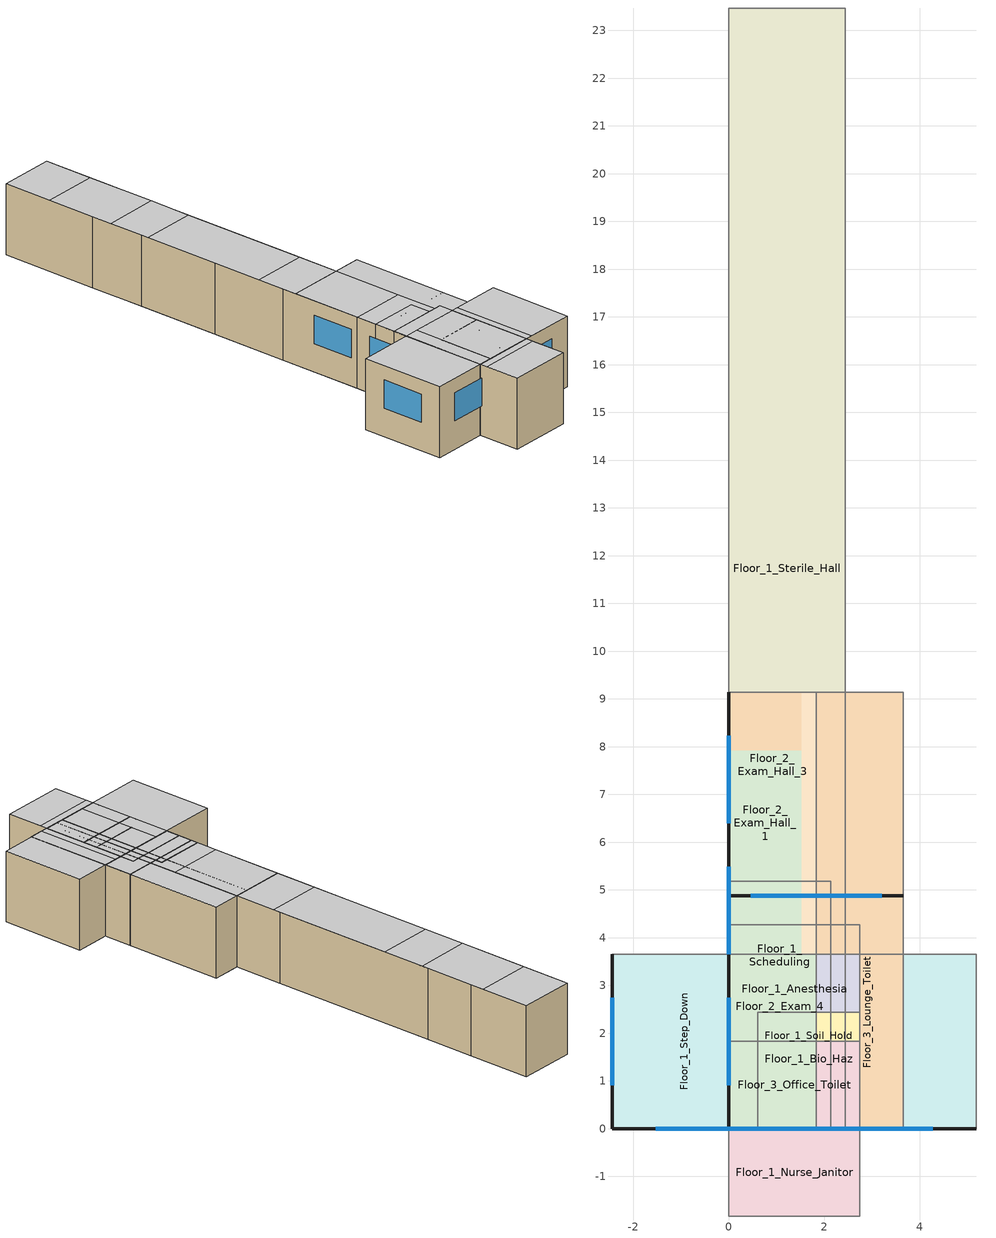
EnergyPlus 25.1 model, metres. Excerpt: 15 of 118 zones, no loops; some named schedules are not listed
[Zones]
Floor_1_Anesthesia
 floor ground (Floor1AnesthesiaSlab_Ffactor): 2.74,3.66 2.74,0 0,0 0,3.66 z0
 wall outside (ExtWall_MetalFramed_NonRes): 0,0 2.74,0 z0:3.05
 wall to Floor_1_Sterile_Hall (IntWall_MetalFramed): 2.74,0 2.74,3.66 z0:3.05
 wall to Floor_1_Nurse_Hall (IntWall_MetalFramed): 2.74,3.66 0,3.66 z0:3.05
 wall to Floor_1_Recovery_Room (IntWall_MetalFramed): 0,3.66 0,0 z0:3.05
 window (FixedWindow_NonRes): 0.46,0 2.29,0 z1.22:2.44
Floor_1_Bio_Haz
 floor adiabatic (IntFloor): 2.74,2.44 2.74,0 0.61,0 0.61,2.44 z0
 wall to Floor_1_Soil_Hold (IntWall_MetalFramed): 0.61,2.44 0.61,0 z0:3.05
 wall to Floor_1_Utility_Hall (IntWall_MetalFramed): 2.74,0 2.74,2.44 z0:3.05
 wall to Floor_1_Storage (IntWall_MetalFramed): 2.74,2.44 0.61,2.44 z0:3.05
 wall to Floor_1_IT_Hall (IntWall_MetalFramed): 0.61,0 2.74,0 z0:3.05
 ceiling to Floor_2_Exam_6 (IntFloor Reversed): 2.74,0 2.74,2.44 0.61,2.44 0.61,0 z3.05
Floor_1_Clean
 floor adiabatic (IntFloor): 2.74,0 0,0 0,4.27 2.74,4.27 z0
 wall to Floor_1_Nurse_Station (IntWall_MetalFramed): 0,0 2.74,0 z0:3.05
 wall to Floor_1_Humid (IntWall_MetalFramed): 2.74,4.27 0,4.27 z0:3.05
 wall to Floor_1_Nourishment (IntWall_MetalFramed): 0,4.27 0,0 z0:3.05
 wall to Floor_1_Dictation (IntWall_MetalFramed): 2.74,0 2.74,4.27 z0:3.05
 ceiling to Floor_2_Exam_Hall_2 (IntFloor Reversed): 0,0 1.52,0 1.52,0.3 0,0.3 z3.05
 ceiling to Floor_2_Exam_3 (IntFloor Reversed): 2.74,0 2.74,0.3 1.52,0.3 1.52,0 z3.05
 ceiling to Floor_2_X_Ray (IntFloor Reversed): 0,4.27 0,2.13 2.74,2.13 2.74,4.27 z3.05
 ceiling to Floor_2_Reception_Hall (IntFloor Reversed): 2.74,0.3 2.74,2.13 0,2.13 0,0.3 z3.05
Floor_1_Dictation
 floor adiabatic (IntFloor): 2.74,4.27 2.74,0 0,0 0,4.27 z0
 wall to Floor_1_Sterile_Storage (IntWall_MetalFramed): 2.74,4.27 0,4.27 z0:3.05
 wall to Floor_1_Soil (IntWall_MetalFramed): 2.74,0 2.74,4.27 z0:3.05
 wall to Floor_1_PACU (IntWall_MetalFramed): 0,0 2.74,0 z0:3.05
 ceiling to Floor_2_Exam_3 (IntFloor Reversed): 2.74,0 2.74,0.3 0,0.3 0,0 z3.05
 ceiling to Floor_2_X_Ray (IntFloor Reversed): 0,4.27 0,2.13 2.74,2.13 2.74,4.27 z3.05
 ceiling to Floor_2_Reception_Hall (IntFloor Reversed): 2.74,0.3 2.74,2.13 0,2.13 0,0.3 z3.05
Floor_1_Nurse_Janitor
 floor adiabatic (IntFloor): 0,-1.83 0,0 2.74,0 2.74,-1.83 z0
 wall to Floor_1_Locker_Room_Hall (IntWall_MetalFramed): 2.74,0 0,0 z0:3.05
 wall to Floor_1_Sterile_Storage (IntWall_MetalFramed): 2.74,-1.83 2.74,0 z0:3.05
 wall to Floor_1_Nourishment (IntWall_MetalFramed): 0,0 0,-1.83 z0:3.05
 wall to Floor_1_Humid (IntWall_MetalFramed): 0,-1.83 2.74,-1.83 z0:3.05
 ceiling to Floor_2_Work_Hall (IntFloor Reversed): 0,0 0,-0.3 2.74,-0.3 2.74,0 z3.05
 ceiling to Floor_2_X_Ray (IntFloor Reversed): 2.74,-1.83 2.74,-0.3 0,-0.3 0,-1.83 z3.05
Floor_1_Scheduling
 floor ground (Floor1SchedulingSlab_Ffactor): 2.13,0 0,0 0,5.18 2.13,5.18 z0
 wall outside (ExtWall_MetalFramed_NonRes): 0,0 2.13,0 z0:3.05
 wall to Floor_1_Reception (IntWall_MetalFramed): 0,5.18 0,0 z0:3.05
 wall to Floor_1_Reception_Hall (IntWall_MetalFramed): 2.13,5.18 0,5.18 z0:3.05
 wall to Floor_1_Pre_Op_Room_1 (IntWall_MetalFramed): 2.13,0 2.13,5.18 z0:3.05
 window (FixedWindow_NonRes): 0.76,0 1.37,0 z1.22:2.44
 ceiling to Floor_2_Reception_Hall (IntFloor Reversed): 2.13,0 2.13,1.83 0,1.83 0,0 z3.05
 ceiling to Floor_2_Reception_Toilet (IntFloor Reversed): 0,5.18 0,1.83 2.13,1.83 2.13,5.18 z3.05
Floor_1_Soil_Hold
 floor adiabatic (IntFloor): 2.74,2.44 2.74,0 0.61,0 0.61,2.44 z0
 wall to Floor_1_IT_Room (IntWall_MetalFramed): 0.61,2.44 0.61,0 z0:3.05
 wall to Floor_1_IT_Hall (IntWall_MetalFramed): 0.61,0 2.74,0 z0:3.05
 wall to Floor_1_Storage (IntWall_MetalFramed): 2.74,2.44 0.61,2.44 z0:3.05
 ceiling to Floor_2_Exam_Hall_4 (IntFloor Reversed): 2.74,2.44 0.91,2.44 0.91,0 2.74,0 z3.05
 ceiling to Floor_2_Exam_7 (IntFloor Reversed): 0.61,0 0.91,0 0.91,2.44 0.61,2.44 z3.05
Floor_1_Step_Down
 floor ground (Floor1StepDownSlab_Ffactor): -2.44,3.66 5.18,3.66 5.18,0 -2.44,0 z0
 wall outside (ExtWall_MetalFramed_NonRes): -2.44,3.66 -2.44,0 5.18,0 z0:3.05
 wall to Floor_1_Nurse_Hall (IntWall_MetalFramed): 5.18,3.66 2.74,3.66 z0:3.05
 wall to Floor_1_Recovery_Room (IntWall_MetalFramed): 5.18,0 5.18,3.66 z0:3.05
 wall to Floor_1_Pre_Op_Toilet (IntWall_MetalFramed): 0.3,3.66 -2.44,3.66 z0:3.05
 wall to Floor_1_Pre_Op_Hall (IntWall_MetalFramed): 2.74,3.66 0.3,3.66 z0:3.05
 window (FixedWindow_NonRes): -2.44,2.74 -2.44,0.91 / -1.52,0 0.3,0 / 2.44,0 4.27,0 z1.22:2.44
 door (Swinging Door_con): 0.72,0 1.64,0 z0:2.13
 ceiling to Floor_2_Exam_2 (IntFloor Reversed): 5.18,3.66 3.05,3.66 3.05,0 5.18,0 z3.05
Floor_1_Sterile_Hall
 floor ground (Floor1SterileHallSlab_Ffactor): 0,23.47 2.44,23.47 2.44,0 0,0 z0
 wall outside (ExtWall_MetalFramed_NonRes): 0,0 2.44,0 z0:3.05
 wall to Floor_1_Operating_Room_3 (IntWall_MetalFramed): 0,23.47 0,19.2 z0:3.05
 wall to Floor_1_Operating_Room_1 (IntWall_MetalFramed): 2.44,0 2.44,7.01 z0:3.05
 wall to Floor_1_Utility_Hall (IntWall_MetalFramed): 2.44,23.47 0,23.47 z0:3.05
 wall to Floor_1_Nurse_Hall (IntWall_MetalFramed): 0,6.1 0,3.66 z0:3.05
 wall to Floor_1_Soil_Work (IntWall_MetalFramed): 0,9.75 0,6.1 z0:3.05
 wall to Floor_1_Clean_Work (IntWall_MetalFramed): 0,13.11 0,9.75 z0:3.05
 wall to Floor_1_Sterile_Storage (IntWall_MetalFramed): 0,16.76 0,13.11 z0:3.05
 wall to Floor_1_Locker_Room_Hall (IntWall_MetalFramed): 0,19.2 0,16.76 z0:3.05
 wall to Floor_1_Scrub (IntWall_MetalFramed): 2.44,7.01 2.44,11.28 z0:3.05
 wall to Floor_1_Operating_Room_2 (IntWall_MetalFramed): 2.44,11.28 2.44,18.59 z0:3.05
 wall to Floor_1_Utility_Janitor (IntWall_MetalFramed): 2.44,18.59 2.44,20.73 z0:3.05
 wall to Floor_1_Utility_Room (IntWall_MetalFramed): 2.44,20.73 2.44,23.47 z0:3.05
 window (FixedWindow_NonRes): 0.3,0 2.13,0 z1.22:2.44
 ceiling to Floor_2_Conference (IntFloor Reversed): 2.44,0 2.44,3.66 0,3.66 0,0 z3.05
 ceiling to Floor_2_Storage_2 (IntFloor Reversed): 0,23.47 0,21.34 2.44,21.34 2.44,23.47 z3.05
 ceiling to Floor_2_Lounge (IntFloor Reversed): 0,6.1 2.44,6.1 2.44,9.14 0,9.14 z3.05
 ceiling to Floor_2_Conference_Toilet (IntFloor Reversed): 2.44,3.66 2.44,6.1 0,6.1 0,3.66 z3.05
 ceiling to Floor_2_Scheduling_1 (IntFloor Reversed): 0,10.97 2.44,10.97 2.44,16.46 0,16.46 z3.05
 ceiling to Floor_2_Work_Hall (IntFloor Reversed): 0,16.46 2.44,16.46 2.44,18.29 0,18.29 z3.05
 ceiling to Floor_2_Reception_Hall (IntFloor Reversed): 2.44,9.14 2.44,10.97 0,10.97 0,9.14 z3.05
 ceiling to Floor_2_Nurse_Station_1 (IntFloor Reversed): 2.44,21.34 0,21.34 0,18.29 2.44,18.29 z3.05
Floor_2_Exam_1
 floor to Floor_1_Vestibule (IntFloor): 0,7.92 2.74,7.92 2.74,5.49 0,5.49 z0
 floor to Floor_1_Pre_Op_Toilet (IntFloor): 0,5.49 2.74,5.49 2.74,3.66 0,3.66 z0
 floor to Floor_1_Step_Down (IntFloor): 0,3.66 3.66,3.66 3.66,0 0,0 z0
 floor to Floor_1_Pre_Op_Room_1 (IntFloor): 0,9.14 2.74,9.14 2.74,7.92 0,7.92 z0
 floor to Floor_1_Pre_Op_Hall (IntFloor): 3.66,9.14 3.66,3.66 2.74,3.66 2.74,9.14 z0
 wall outside (ExtWall_MetalFramed_NonRes): 0,9.14 0,0 3.66,0 z0:3.05
 wall to Floor_2_Exam_Hall_1 (IntWall_MetalFramed): 3.66,0 3.66,9.14 z0:3.05
 wall to Floor_2_Reception_Hall (IntWall_MetalFramed): 3.66,9.14 0,9.14 z0:3.05
 window (FixedWindow_NonRes): 0.91,0 2.74,0 / 0,2.74 0,0.91 / 0,8.23 0,6.4 / 0,5.49 0,3.66 z1.22:2.44
 ceiling to Floor_3_Undeveloped_1 (IntFloor Reversed): 3.66,0 3.66,9.14 0,9.14 0,0 z3.05
Floor_2_Exam_4
 floor to Floor_1_Anesthesia (IntFloor): 2.13,0 0,0 0,3.66 2.13,3.66 z0
 wall outside (ExtWall_MetalFramed_NonRes): 0,0 2.13,0 z0:3.05
 wall to Floor_2_Conference (IntWall_MetalFramed): 2.13,0 2.13,3.66 z0:3.05
 wall to Floor_2_Storage_1 (IntWall_MetalFramed): 2.13,3.66 0,3.66 z0:3.05
 wall to Floor_2_Exam_Hall_3 (IntWall_MetalFramed): 0,3.66 0,0 z0:3.05
 window (FixedWindow_NonRes): 0.15,0 1.98,0 z1.22:2.44
 ceiling to Floor_3_Physical_Therapy_1 (IntFloor Reversed): 0,0 2.13,0 2.13,3.66 0,3.66 z3.05
Floor_2_Exam_Hall_1
 floor to Floor_1_Pre_Op_Hall (IntFloor): 1.52,3.66 0,3.66 0,9.14 1.52,9.14 z0
 floor to Floor_1_Pre_Op_Room_2 (IntFloor): 1.83,9.14 1.83,8.84 1.52,8.84 1.52,9.14 z0
 floor to Floor_1_Nurse_Station (IntFloor): 1.83,8.84 1.83,6.1 1.52,6.1 1.52,8.84 z0
 floor to Floor_1_Nurse_Hall (IntFloor): 1.83,6.1 1.83,3.66 1.52,3.66 1.52,6.1 z0
 floor to Floor_1_Step_Down (IntFloor): 0,0 0,3.66 1.83,3.66 1.83,0 z0
 wall outside (ExtWall_MetalFramed_NonRes): 0,0 1.83,0 z0:3.05
 wall to Floor_2_Reception_Hall (IntWall_MetalFramed): 1.83,9.14 0,9.14 z0:3.05
 wall to Floor_2_Exam_2 (IntWall_MetalFramed): 1.83,0 1.83,9.14 z0:3.05
 ceiling to Floor_3_Undeveloped_1 (IntFloor Reversed): 1.83,9.14 0,9.14 0,0 1.83,0 z3.05
Floor_2_Exam_Hall_3
 floor to Floor_1_Anesthesia (IntFloor): 1.22,0 1.22,3.66 1.83,3.66 1.83,0 z0
 floor to Floor_1_Recovery_Room (IntFloor): 0,0 0,3.66 1.22,3.66 1.22,0 z0
 floor to Floor_1_Nurse_Hall (IntFloor): 0,3.66 0,6.1 1.83,6.1 1.83,3.66 z0
 floor to Floor_1_Soil_Work (IntFloor): 1.83,9.14 1.83,6.1 0,6.1 0,9.14 z0
 wall outside (ExtWall_MetalFramed_NonRes): 0,0 1.83,0 z0:3.05
 wall to Floor_2_Exam_3 (IntWall_MetalFramed): 0,9.14 0,0 z0:3.05
 wall to Floor_2_Reception_Hall (IntWall_MetalFramed): 1.83,9.14 0,9.14 z0:3.05
 wall to Floor_2_Storage_1 (IntWall_MetalFramed): 1.83,3.66 1.83,6.1 z0:3.05
 wall to Floor_2_Dictation (IntWall_MetalFramed): 1.83,6.1 1.83,9.14 z0:3.05
 ceiling to Floor_3_Physical_Therapy_2 (IntFloor Reversed): 0,9.14 0,6.1 1.83,6.1 1.83,9.14 z3.05
 ceiling to Floor_3_Physical_Therapy_1 (IntFloor Reversed): 1.83,6.1 0,6.1 0,0 1.83,0 z3.05
Floor_3_Lounge_Toilet
 floor to Floor_2_Exam_7 (IntFloor): 3.66,4.88 3.66,0 0,0 0,4.88 z0
 wall outside (ExtWall_MetalFramed_NonRes): 3.66,4.88 0,4.88 z0:3.05
 wall to Floor_3_Office (IntWall_MetalFramed): 0,4.88 0,0 z0:3.05
 wall to Floor_3_Locker (IntWall_MetalFramed): 0,0 3.66,0 z0:3.05
 wall to Floor_3_Lounge (IntWall_MetalFramed): 3.66,0 3.66,4.88 z0:3.05
 window (FixedWindow_NonRes): 3.2,4.88 0.46,4.88 z0.91:2.44
 roof outside (FlatRoof_WoodFramingAndOther_NonRes): 3.66,0 3.66,4.88 0,4.88 0,0 z3.05
Floor_3_Office_Toilet
 floor to Floor_2_Work_Toilet (IntFloor): 0,1.83 2.74,1.83 2.74,0 0,0 z0
 wall outside (ExtWall_MetalFramed_NonRes): 0,1.83 0,0 z0:3.05
 wall to Floor_3_Janitor (IntWall_MetalFramed): 2.74,1.83 0,1.83 z0:3.05
 wall to Floor_3_Elevator_Hall (IntWall_MetalFramed): 2.13,0 2.74,0 2.74,1.83 z0:3.05
 wall to NW_Elevator (IntWall_MetalFramed): 0,0 2.13,0 z0:3.05
 roof outside (FlatRoof_WoodFramingAndOther_NonRes): 2.74,1.83 0,1.83 0,0 2.74,0 z3.05
[Building]
Outpatient: North Axis {deg}=0; Loads Convergence Tolerance Value {W}=0.5; Temperature Convergence Tolerance Value {deltaC}=0.5; Solar Distribution=FullExterior; Maximum Number of Warmup Days=50
[Site:Location]
RED BLUFF: Latitude {deg}=38.58; Longitude {deg}=-121.49; Time Zone {hr}=-8; Elevation {m}=107.5944
[SizingPeriod:DesignDay] Day of Month=21; Day Type=SummerDesignDay; Dry-Bulb Temperature Range Modifier Type=DefaultMultipliers; Humidity Condition Type=WetBulb; Barometric Pressure {Pa}=100043; Wind Speed {m/s}=3.5; Wind Direction {deg}=150; Rain Indicator=No; Snow Indicator=No; Daylight Saving Time Indicator=No; Solar Model Indicator=ASHRAETau
Name | Month | Maximum Dry-Bulb Temperature {C} | Daily Dry-Bulb Temperature Range {deltaC} | Wetbulb or DewPoint at Maximum Dry-Bulb {C} | ASHRAE Clear Sky Optical Depth for Beam Irradiance (taub) | ASHRAE Clear Sky Optical Depth for Diffuse Irradiance (taud)
RED BLUFF  August .4% Condns DB=>MCWB | 8 | 42.2 | 17.3 | 21.1 | 0.337 | 2.494
RED BLUFF  July .4% Condns DB=>MCWB | 7 | 43.3 | 17.1 | 20.9 | 0.354 | 2.452
RED BLUFF  June .4% Condns DB=>MCWB | 6 | 42.4 | 15.3 | 20.3 | 0.349 | 2.478
RED BLUFF  November .4% Condns DB=>MCWB | 11 | 27.2 | 11.2 | 14.3 | 0.31 | 2.553
[Site:WaterMainsTemperature]
Calculation Method=Schedule; Temperature Schedule=WaterMainCZ11
[Material]
Name | Roughness | Thickness {m} | Conductivity {W/m-K} | Density {kg/m3} | Specific Heat {J/kg-K} | Thermal Absorptance | Solar Absorptance | Visible Absorptance
Air - Metal Wall Framing - 16 or 24 in. OC | Smooth | 0.1397 | 1.22017 | 1.28148 | 1004.832 | 0.9 | 0.7 | 0.7
ExtWall_MetalFramed_NonRes Insulation | Smooth | 0.007874 | 0.0230188 | 16.0185 | 1130.436 | 0.9 | 0.7 | 0.7
Gypsum Board - 5/8 in. | MediumRough | 0.016002 | 0.158656 | 640.739 | 1130.436 | 0.9 | 0.7 | 0.8
Metal Standing Seam - 1/16 in. | Smooth | 0.0015875 | 15.363 | 7820.53 | 502.416 | 0.85 | 0.92 | 0.85
Stucco - 7/8 in. | MediumRough | 0.022352 | 0.700948 | 1855.1 | 837.36 | 0.9 | 0.7 | 0.8
Concrete - 140 lb/ft3 - 4 in. | MediumRough | 0.1016 | 1.9514 | 2239.06 | 921.096 | 0.9 | 0.7 | 0.8
Carpet - 3/4 in. | Smooth | 0.01905 | 0.0455183 | 288.332 | 1381.644 | 0.9 | 0.7 | 0.8
Metal Deck - 1/16 in. | MediumRough | 0.0015875 | 45.3452 | 7820.53 | 502.416 | 0.9 | 0.7 | 0.8
Built-up roofing | Rough | 0.0002413 | 0.023072 | 17940.7 | 6.10864e+06 | 0.9 | 0.7 | 0.8
FlatRoof_WoodFramingAndOther_NonRes Insulation | Smooth | 0.063754 | 0.0230188 | 16.0185 | 1130.436 | 0.9 | 0.7 | 0.8
[Material:NoMass]
Opaque Door panel_con: Roughness=MediumRough; Thermal Resistance {m2-K/W}=0.475973; Thermal Absorptance=0.9; Solar Absorptance=0.7; Visible Absorptance=0.7
[WindowMaterial:SimpleGlazingSystem]
FixedWindow_NonRes Material: U-Factor {W/m2-K}=5.8418; Solar Heat Gain Coefficient=0.7252; Visible Transmittance=0.42
[Construction]
FixedWindow_NonRes: FixedWindow_NonRes Material
IntWall_MetalFramed: Gypsum Board - 5/8 in., Air - Metal Wall Framing - 16 or 24 in. OC, Gypsum Board - 5/8 in.
ExtWall_MetalFramed_NonRes: Stucco - 7/8 in., ExtWall_MetalFramed_NonRes Insulation, Air - Metal Wall Framing - 16 or 24 in. OC, Gypsum Board - 5/8 in.
IntFloor: Metal Deck - 1/16 in., Concrete - 140 lb/ft3 - 4 in., Carpet - 3/4 in.
FlatRoof_WoodFramingAndOther_NonRes: Built-up roofing, Metal Standing Seam - 1/16 in., FlatRoof_WoodFramingAndOther_NonRes Insulation, Gypsum Board - 5/8 in.
IntFloor Reversed: Carpet - 3/4 in., Concrete - 140 lb/ft3 - 4 in., Metal Deck - 1/16 in.
Swinging Door_con: Opaque Door panel_con
[Construction:FfactorGroundFloor] F-Factor {W/m-K}=1.26363
Name | Area {m2} | PerimeterExposed {m}
Floor1AnesthesiaSlab_Ffactor | 10.0335 | 2.7432
Floor1SchedulingSlab_Ffactor | 11.0555 | 2.1336
Floor1StepDownSlab_Ffactor | 27.8709 | 11.2776
Floor1SterileHallSlab_Ffactor | 57.2283 | 2.4384
[InternalMass] Construction=IntWall_MetalFramed
Name | Zone or ZoneList | Surface Area {m2}
Floor 1 Anesthesia_InternalMass_1 | Floor_1_Anesthesia | 20.0671
Floor 1 Bio Haz_InternalMass_1 | Floor_1_Bio_Haz | 10.4051
Floor 1 Clean_InternalMass_1 | Floor_1_Clean | 23.4116
Floor 1 Dictation_InternalMass_1 | Floor_1_Dictation | 23.4116
Floor 1 Nurse Janitor_InternalMass_1 | Floor_1_Nurse_Janitor | 10.0335
Floor 1 Scheduling_InternalMass_1 | Floor_1_Scheduling | 22.1109
Floor 1 Soil Hold_InternalMass_1 | Floor_1_Soil_Hold | 10.4051
Floor 1 Step Down_InternalMass_1 | Floor_1_Step_Down | 55.7418
Floor 1 Sterile Hall_InternalMass_1 | Floor_1_Sterile_Hall | 114.4565
Floor 2 Exam 1_InternalMass_1 | Floor_2_Exam_1 | 66.8902
Floor 2 Exam 4_InternalMass_1 | Floor_2_Exam_4 | 15.6077
Floor 2 Exam Hall 1_InternalMass_1 | Floor_2_Exam_Hall_1 | 33.4451
Floor 2 Exam Hall 3_InternalMass_1 | Floor_2_Exam_Hall_3 | 33.4451
Floor 3 Lounge Toilet_InternalMass_1 | Floor_3_Lounge_Toilet | 35.6748
Floor 3 Office Toilet_InternalMass_1 | Floor_3_Office_Toilet | 10.0335
[Zone] Type=1; Multiplier=1; Ceiling Height {m}=autocalculate; Volume {m3}=autocalculate; Part of Total Floor Area=Yes
Name | Floor Area {m2}
Floor_1_Anesthesia | 10.0335
Floor_2_Exam_1 | 33.44508
Floor_2_Exam_4 | 7.803852
Floor_1_Bio_Haz; Floor_1_Soil_Hold | 5.202568
Floor_1_Clean; Floor_1_Dictation | 11.7058
Floor_1_Scheduling | 11.0555
Floor_1_Sterile_Hall | 57.2282
Floor_2_Exam_Hall_1; Floor_2_Exam_Hall_3 | 16.72254
Floor_3_Lounge_Toilet | 17.8374
Floor_3_Office_Toilet; Floor_1_Nurse_Janitor | 5.016762
Floor_1_Step_Down | 27.8709
[ZoneInfiltration:DesignFlowRate] Design Flow Rate Calculation Method=Flow/ExteriorWallArea; Flow Rate per Exterior Surface Area {m3/s-m2}=0.00173228; Constant Term Coefficient=1; Temperature Term Coefficient=0; Velocity Term Coefficient=0.224052; Velocity Squared Term Coefficient=0; Density Basis=Outdoor
Name | Zone or ZoneList or Space or SpaceList | Schedule
Infil_Floor_1_Anesthesia | Floor_1_Anesthesia | OutpatientHealthInfiltration
Infil_Floor_2_Exam_1 | Floor_2_Exam_1 | OutpatientHealthInfiltration
Infil_Floor_2_Exam_4 | Floor_2_Exam_4 | OutpatientHealthInfiltration
Infil_Floor_1_Bio_Haz | Floor_1_Bio_Haz | OutpatientHealthInfiltration
Infil_Floor_1_Clean | Floor_1_Clean | OutpatientHealthInfiltration
Infil_Floor_1_Soil_Hold | Floor_1_Soil_Hold | OutpatientHealthInfiltration
Infil_Floor_1_Dictation | Floor_1_Dictation | OutpatientOfficeInfiltration
Infil_Floor_1_Scheduling | Floor_1_Scheduling | OutpatientOfficeInfiltration
Infil_Floor_1_Sterile_Hall | Floor_1_Sterile_Hall | OutpatientHealthInfiltration
Infil_Floor_2_Exam_Hall_1 | Floor_2_Exam_Hall_1 | OutpatientHealthInfiltration
Infil_Floor_2_Exam_Hall_3 | Floor_2_Exam_Hall_3 | OutpatientHealthInfiltration
Infil_Floor_3_Lounge_Toilet | Floor_3_Lounge_Toilet | OutpatientHealthInfiltration
Infil_Floor_3_Office_Toilet | Floor_3_Office_Toilet | OutpatientHealthInfiltration
Infil_Floor_1_Nurse_Janitor | Floor_1_Nurse_Janitor | OutpatientHealthInfiltration
Infil_Floor_1_Step_Down | Floor_1_Step_Down | OutpatientHealthInfiltration
[Exterior:Lights] Control Option=AstronomicalClock
Name | Schedule | Design Level {W}
ExtLights_Motion_Outpatient | OutpatientExtLightingMotionCtrl | 1841.885
ExtLights_NonMotion_Outpatient | OutpatientExtLightingNonMotionCtrl | 1030.665
[Exterior:FuelEquipment]
Elevator_Outpatient: Fuel Use Type=Electricity; Schedule=OutpatientElevator; Design Level {W}=13860.78
[Schedule:Week:Daily]
OutpatientExtLightingMotionCtrlWk: OutpatientExtLightingMotionCtrlSun, OutpatientExtLightingMotionCtrlWD, OutpatientExtLightingMotionCtrlWD, OutpatientExtLightingMotionCtrlWD, OutpatientExtLightingMotionCtrlWD, OutpatientExtLightingMotionCtrlWD, OutpatientExtLightingMotionCtrlSat, OutpatientExtLightingMotionCtrlSun, OutpatientExtLightingMotionCtrlWD, OutpatientExtLightingMotionCtrlWD, OutpatientExtLightingMotionCtrlSun, OutpatientExtLightingMotionCtrlSun
OutpatientHealthInfiltrationWk: OutpatientHealthInfiltrationSun, OutpatientHealthInfiltrationWD, OutpatientHealthInfiltrationWD, OutpatientHealthInfiltrationWD, OutpatientHealthInfiltrationWD, OutpatientHealthInfiltrationWD, OutpatientHealthInfiltrationSat, OutpatientHealthInfiltrationSun, OutpatientHealthInfiltrationWD, OutpatientHealthInfiltrationWD, OutpatientHealthInfiltrationSun, OutpatientHealthInfiltrationSun
OutpatientOfficeInfiltrationWk: OutpatientOfficeInfiltrationSun, OutpatientOfficeInfiltrationWD, OutpatientOfficeInfiltrationWD, OutpatientOfficeInfiltrationWD, OutpatientOfficeInfiltrationWD, OutpatientOfficeInfiltrationWD, OutpatientOfficeInfiltrationSat, OutpatientOfficeInfiltrationSun, OutpatientOfficeInfiltrationWD, OutpatientOfficeInfiltrationWD, OutpatientOfficeInfiltrationSun, OutpatientOfficeInfiltrationSun
[Schedule:Year]
OutpatientElevator: OutpatientElevatorWk, 1, 1, 12, 31
OutpatientExtLightingMotionCtrl: OutpatientExtLightingMotionCtrlWk, 1, 1, 12, 31
OutpatientExtLightingNonMotionCtrl: OutpatientExtLightingNonMotionCtrlWk, 1, 1, 12, 31
OutpatientHealthInfiltration: OutpatientHealthInfiltrationWk, 1, 1, 12, 31
OutpatientOfficeInfiltration: OutpatientOfficeInfiltrationWk, 1, 1, 12, 31
[Schedule:Compact]
WaterMainCZ11: Through: 1/31, For: AllDays, Until: 24:00, 10.89, Through: 2/28, For: AllDays, Until: 24:00, 10.28, Through: 3/31, For: AllDays, Until: 24:00, 11.28, Through: 4/30, For: AllDays, Until: 24:00, 12.28, Through: 5/31, For: AllDays, Until: 24:00, 12.56, Through: 6/30, For: AllDays, Until: 24:00, 14.5, Through: 7/31, For: AllDays, Until: 24:00, 17.11, Through: 8/31, For: AllDays, Until: 24:00, 18, Through: 9/30, For: AllDays, Until: 24:00, 17.39, Through: 10/31, For: AllDays, Until: 24:00, 16.33, Through: 11/30, For: AllDays, Until: 24:00, 14, Through: 12/31, For: AllDays, Until: 24:00, 11.78
